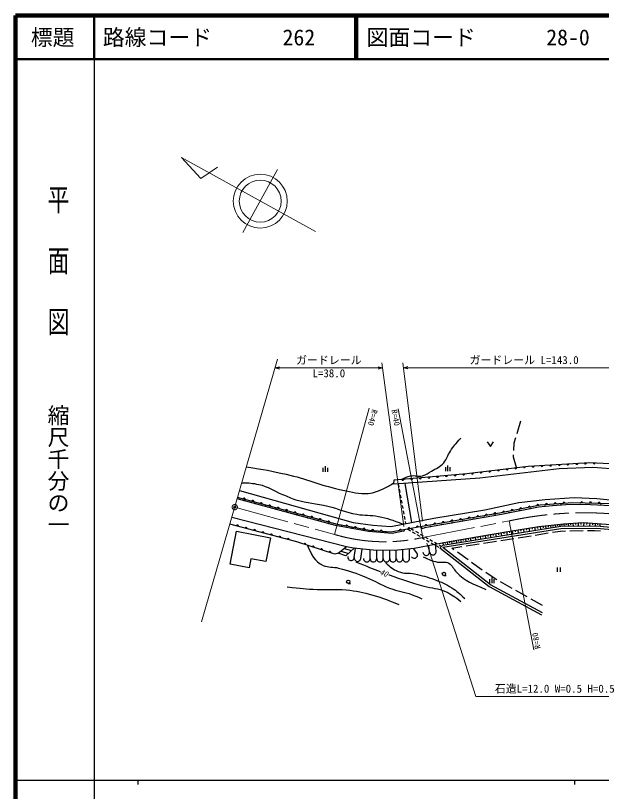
# Model space of a CAD drawing. Units: millimetres, scale not verified. Extents: x 39998 to 679975, y 19999 to 379986.
# Drawn here: x 39998 to 174171, y 202402 to 379986 of the extents above; entities that cross this region are included whole.
import ezdxf
from ezdxf.enums import TextEntityAlignment as Align

# ---------------------------------------------------------------- set-up
doc = ezdxf.new("R2010")
doc.units = ezdxf.units.MM
doc.header["$LTSCALE"] = 999.963
doc.header["$PDMODE"] = 32
doc.header["$PDSIZE"] = 500
doc.linetypes.add('CHAIN', pattern=[18.5, 12, -1.5, 3.5, -1.5])
for name, color, linetype, lineweight in [('M-BGD', 7, 'Continuous', 25), ('M-BMK', 2, 'CHAIN', 13), ('M-STR-HTXT', 7, 'Continuous', 13), ('M-TTL', 2, 'Continuous', 140), ('M-TTL-BAND', 7, 'Continuous', 25), ('M-TTL-LINE', 7, 'Continuous', 50)]:
    doc.layers.add(name, color=color, linetype=linetype, lineweight=lineweight)
doc.layers.add('M-OTRS', color=6, linetype='Continuous')
doc.layers.add('M-TTL-TXT', color=7, linetype='Continuous')
doc.styles.add('@ＭＳ ゴシック', font='')
doc.styles.add('ＭＳ ゴシック', font='')
doc.styles.get('@ＭＳ ゴシック').set_extended_font_data('@MS Gothic')
doc.styles.get('ＭＳ ゴシック').set_extended_font_data('MS Gothic')

msp = doc.modelspace()

# ---------------------------------------------------------------- linework, layer by layer
at = {"layer": 'M-BGD'}
for p, q in [((154825.8, 284329.1), (155729.2, 287189.8)), ((147971.2, 282389.4), (148721.2, 281389.5)), ((148721.2, 281389.5), (149471.2, 282389.4)), ((154148.3, 282183.7), (154524.7, 283375.6)), ((154078.4, 280435.1), (154148.3, 282183.7)), ((154016, 278874.4), (154038.4, 279435.9)), ((154704.8, 276535.9), (154016, 278874.4)), ((110473.9, 275586.2), (110473.9, 276461.2)), ((110973.9, 275586.2), (110973.9, 276836.2)), ((111473.9, 275586.2), (111473.9, 276461.2)), ((138492.9, 275735.3), (138492.9, 276610.2)), ((138992.9, 275735.3), (138992.9, 276985.2)), ((139492.9, 275735.3), (139492.9, 276610.2)), ((164509.7, 276260.7), (146336.4, 274075.7)), ((172191.7, 276531.3), (164509.7, 276260.7)), ((190678, 275270.4), (172191.7, 276531.3)), ((146336.4, 274075.7), (126593.7, 272710)), ((126593.7, 272710), (126692.8, 273691.2)), ((127643.5, 272782.6), (127779.8, 272045.1)), ((129135, 272885.8), (130664.3, 263978.3)), ((91308.3, 271278.2), (117281.6, 263939.4)), ((127870.8, 271553.5), (128007.1, 270816)), ((128098, 270324.4), (128234.4, 269586.9)), ((128325.3, 269095.2), (128461.6, 268357.8)), ((147438.6, 266823), (155246.6, 268554.3)), ((155246.6, 268554.3), (161241.4, 269208.8)), ((161241.4, 269208.8), (167881.7, 269649.9)), ((167881.7, 269649.9), (173119.9, 269417.4)), ((173119.9, 269417.4), (180822.8, 268639.6)), ((128552.5, 267866.1), (128688.9, 267128.7)), ((128779.8, 266637), (128916.1, 265899.5)), ((135764, 264963.4), (147438.6, 266823)), ((89532.2, 265144.7), (115762.4, 258487.6)), ((125938.2, 263065.3), (135764, 264963.4)), ((129007.1, 265407.9), (129143.4, 264670.4)), ((117281.6, 263939.4), (121815.2, 263333.4)), ((121815.2, 263333.4), (125938.2, 263065.3)), ((129234.3, 264178.8), (129319.4, 263718.5)), ((153195.6, 262014.3), (159829.9, 263054.5)), ((158843, 262899.7), (158967.5, 262105.4)), ((159478.5, 262999.4), (159540.7, 262602.2)), ((159829.9, 263054.5), (165486.5, 263649.2)), ((160115.9, 263084.5), (160198.1, 262302.4)), ((160741.6, 263150.3), (160782.7, 262759.3)), ((161367.3, 263216.1), (161442.4, 262501.6)), ((161938.9, 263276.2), (161976.5, 262919)), ((162510.6, 263336.3), (162579.2, 262683.6)), ((163032.8, 263391.2), (163067.1, 263064.9)), ((163555, 263446.1), (163617.7, 262849.8)), ((164052.2, 263498.4), (164083.5, 263200.3)), ((164549.4, 263550.7), (164606.5, 263008.1)), ((165046.7, 263603), (165075.2, 263331.7)), ((165486.5, 263649.2), (169950.1, 263975.8)), ((165544.1, 263653.4), (165588.3, 263049.2)), ((166042.7, 263689.9), (166064.8, 263387.8)), ((166541.4, 263726.4), (166590.3, 263057.3)), ((167076.7, 263765.6), (167101.2, 263431)), ((167612, 263804.7), (167666, 263065.9)), ((168203, 263848), (168230.1, 263478.6)), ((168794.1, 263891.2), (168853.8, 263075.5)), ((169446.7, 263939), (169476.6, 263531.1)), ((169950.1, 263975.8), (177360.1, 263460.8)), ((170099.4, 263965.4), (170038.2, 263085)), ((170803.8, 263916.5), (170773.2, 263476.2)), ((171508.1, 263867.5), (171454.5, 263096.3)), ((172125.1, 263824.6), (172098.3, 263439)), ((172742.1, 263781.8), (172695.1, 263106.3)), ((173282.4, 263744.2), (173259, 263406.5)), ((173822.8, 263706.6), (173776.5, 263040.5)), ((128941.6, 261982.6), (128449, 261891)), ((129756.3, 262436.5), (130405.1, 262060.3)), ((130511.3, 262576.7), (131160, 262200.4)), ((130837.6, 261809.4), (131486.4, 261433.2)), ((131592.5, 261949.6), (132241.3, 261573.4)), ((131918.9, 261182.4), (132567.7, 260806.2)), ((132673.8, 261322.6), (133322.6, 260946.3)), ((133141.8, 262621.1), (133632, 262724.9)), ((164866.7, 262543.5), (137875.6, 258222.3)), ((139272.5, 259611.5), (153195.6, 262014.3)), ((148115.8, 261137.7), (148179.8, 260766.8)), ((148709.1, 261240.1), (148839.6, 260483.9)), ((149314, 261344.5), (149379.3, 260966.4)), ((149918.9, 261448.9), (150052, 260678)), ((150535.6, 261555.3), (150602.1, 261169.9)), ((151152.3, 261661.7), (151287.9, 260875.9)), ((151780.9, 261770.2), (151848.7, 261377.3)), ((152409.6, 261878.7), (152547.8, 261077.6)), ((153050.4, 261989.3), (153119.6, 261588.7)), ((153692.6, 262092.3), (153819.7, 261281.2)), ((154341.4, 262194), (154405, 261788.5)), ((154990.2, 262295.7), (155116.7, 261488.9)), ((155635.7, 262396.9), (155698.9, 261993.5)), ((156281.1, 262498.1), (156407, 261695.4)), ((156923.3, 262598.8), (156986.2, 262197.4)), ((157565.4, 262699.4), (157690.6, 261900.9)), ((158204.2, 262799.6), (158266.8, 262400.3)), ((159019, 261090.2), (161982.2, 261558.4)), ((162969.9, 261714.4), (164782.9, 262000.8)), ((164782.9, 262000.8), (165947, 262025.3)), ((173025.3, 262608.9), (164866.7, 262543.5)), ((166946.8, 262046.2), (169946, 262109.2)), ((170945.7, 262130.2), (172542.2, 262163.7)), ((172542.2, 262163.7), (173938.7, 262027.9)), ((194168, 260622.2), (173025.3, 262608.9)), ((131268, 258087.9), (139272.5, 259611.5)), ((133000.2, 260555.4), (133649, 260179.1)), ((133755.1, 260695.5), (134403.9, 260319.3)), ((134081.5, 259928.3), (134730.3, 259552.1)), ((134836.4, 260068.5), (135485.2, 259692.3)), ((135162.8, 259301.3), (135811.6, 258925)), ((135917.7, 259441.4), (136566.5, 259065.2)), ((137838.8, 259338.6), (137952.6, 258741)), ((138330, 259432.1), (138386.8, 259133.3)), ((138821.1, 259525.6), (138940.4, 258899.1)), ((139322.5, 259620.1), (139376.7, 259305.9)), ((139825.2, 259706.9), (139937.1, 259058.7)), ((140343.8, 259796.4), (140399.7, 259472.3)), ((140862.3, 259885.9), (140976.4, 259225.1)), ((141391, 259977.1), (141448, 259646.7)), ((141919.6, 260068.3), (142035.9, 259394.7)), ((142458.5, 260161.3), (142516.7, 259824.5)), ((142997.4, 260254.3), (143116, 259567.6)), ((143546.8, 260349.1), (143606.1, 260005.8)), ((144096.2, 260444), (144217.1, 259743.9)), ((144656.3, 260540.6), (144716.7, 260190.6)), ((145216.4, 260637.3), (145339.5, 259923.6)), ((145787.3, 260735.8), (145848.9, 260379)), ((146358.3, 260834.4), (146483.9, 260106.8)), ((146940.3, 260934.8), (147003.1, 260571)), ((147166.5, 259217.7), (150129.6, 259685.9)), ((147522.4, 261035.3), (147650.4, 260293.5)), ((151117.3, 259841.9), (154080.5, 260310)), ((155068.2, 260466.1), (158031.3, 260934.2)), ((113915, 256909.7), (115797.5, 258480.7)), ((115231.5, 258008.3), (116917, 257522.4)), ((117588.8, 258147.7), (115671.1, 256362.7)), ((115762.4, 258487.6), (117362.7, 258170.6)), ((117362.7, 258170.6), (121902.5, 257712.2)), ((117574.4, 255962), (117862.4, 258019.7)), ((119059.9, 255754), (119355.9, 257868.9)), ((121194, 255752), (121195.9, 257683.5)), ((121902.5, 257712.2), (126788.8, 257607.4)), ((122694, 255750.5), (122695.8, 257595.2)), ((124193.9, 255749.1), (124195.7, 257563)), ((125693.9, 255747.6), (125695.6, 257530.8)), ((126788.8, 257607.4), (131268, 258087.9)), ((127193.8, 255746.2), (127195.6, 257551)), ((128693.8, 255744.7), (128695.7, 257712)), ((130193.7, 255743.3), (130195.8, 257872.9)), ((131883.9, 257024.6), (131152.6, 257989.3)), ((134794.5, 257281), (134675.2, 258635.1)), ((136288.6, 257412.7), (136156.1, 258917)), ((136244.1, 258674.2), (136892.9, 258298)), ((136999, 258814.4), (137459.1, 258547.6)), ((137151.4, 258153.5), (148485.5, 249301.7)), ((137459.1, 258547.6), (137208.3, 258115)), ((137459.1, 258547.6), (137820.8, 258719.9)), ((139866.4, 258064.4), (142227.9, 258437.5)), ((140363.1, 257712), (139866.4, 258064.4)), ((143215.6, 258593.6), (146178.8, 259061.7)), ((115671.1, 256362.7), (113915, 256909.7)), ((114533.7, 257426), (116228.2, 256881.2)), ((143625.4, 255397.6), (141178.7, 257133.4)), ((146887.6, 253083.2), (144440.9, 254819)), ((149339.5, 251343.7), (147703.2, 252504.6)), ((164031.1, 253634.5), (164031.1, 252634.5)), ((164781.1, 252634.5), (164781.1, 253634.5)), ((138098.7, 251812.4), (138598.7, 251812.4)), ((148627.4, 250100.9), (148627.4, 250975.9)), ((149127.4, 250100.9), (149127.4, 251350.8)), ((150204.6, 250855.1), (149339.5, 251343.7)), ((149627.4, 250100.9), (149627.4, 250975.9)), ((116190.3, 250024), (116690.3, 250024)), ((148485.5, 249301.7), (160430.9, 242833.8)), ((153687.3, 248887.9), (151075.3, 250363.3)), ((157169.9, 246920.7), (154558, 248396.1)), ((160652.6, 244953.4), (158040.6, 246428.8))]:
    msp.add_line(p, q, dxfattribs=at)
for points in [[(126692.8, 273691.2), (143360.7, 275147.1), (157411.9, 276867.3), (171484.1, 277704.1), (186716, 276937), (190652, 276649.7)], [(128449, 261891), (126247.2, 261444), (120792, 261920.5), (113265.2, 263238.3), (90748.9, 269346.4)], [(272935.9, 266069), (255533.6, 261391.9), (247498.9, 260350.5), (242172.4, 260443.7), (238988.3, 260468.8), (216459.8, 263410.7), (185700.2, 267035.4), (176185.5, 268218.5), (167616.4, 268490.9), (160147, 267911.2), (150849.5, 266108), (132673.3, 262978.1), (125951.6, 261730), (121029, 262153), (113752.2, 263480.6), (90853.4, 269707.3)], [(273058.7, 265629.8), (256555.2, 261272.5), (253821.3, 260711.9), (248569.4, 260070.9), (244204.3, 259926), (239284.5, 260088.2), (222679.5, 262183.2), (176392.6, 267777.4), (171646.8, 268005.6), (166967, 268059.9), (162924.8, 267798.7), (159710.8, 267454), (151260.7, 265797.3), (133632, 262724.9)], [(113915, 256909.7), (113084.1, 256734.8), (104380.3, 259499), (89079.8, 263582.1)], [(246442.2, 255176.6), (215755.9, 258574.3), (194220.7, 261119.5), (173046.7, 263109.1), (164824.9, 263043.1), (137820.8, 258719.9)], [(160668.9, 243273.5), (148760.3, 249721.5), (137875.6, 258222.3)]]:
    msp.add_lwpolyline(points, dxfattribs=at)
msp.add_lwpolyline([(90581.9, 261964.3), (98379.3, 260474.6), (97345.6, 254997), (93896.7, 255647.9), (93505.2, 253573.5), (89153.4, 254394.7)], close=True, dxfattribs=at)
for centre, radius in [((92377.2, 268987.6), 75), ((94789.9, 268333.1), 75), ((169307.8, 268112.7), 75), ((97202.6, 267678.6), 75), ((99615.3, 267024.1), 75), ((102028, 266369.6), 75), ((155470.4, 266704.1), 75), ((157923.6, 267185.1), 75), ((161309.2, 267705.9), 75), ((164940.8, 268009.1), 75), ((174023.5, 267971.4), 75), ((104440.7, 265715.1), 75), ((106853.4, 265060.6), 75), ((144895.4, 264769.1), 75), ((147358.2, 265198.3), 75), ((149821, 265627.6), 75), ((153017.1, 266223.2), 75), ((109266.1, 264406), 75), ((111678.8, 263751.5), 75), ((114580, 263089.3), 75), ((135044.3, 263052.2), 75), ((137507.1, 263481.4), 75), ((139969.9, 263910.7), 75), ((142432.6, 264339.9), 75), ((117042.4, 262658.2), 75), ((119504.9, 262227.1), 75), ((122281.3, 261870.7), 75), ((124771.8, 261653.2), 75), ((138098.7, 252187.4), 375), ((116190.2, 250399), 375)]:
    msp.add_circle(centre, radius, dxfattribs=at)
for centre, radius, start, end in [((160517.7, 277052), 250, 183.40343, 3.40343), ((162514.1, 277170.7), 250, 183.40343, 3.40343), ((164510.5, 277289.4), 250, 183.40343, 3.40343), ((166506.9, 277408.1), 250, 183.40343, 3.40343), ((168503.3, 277526.9), 250, 183.40343, 3.40343), ((170499.6, 277645.6), 250, 183.40343, 3.40343), ((172496.6, 277653.2), 250, 177.11696, 357.11696), ((144619.2, 275301.2), 250, 186.97928, 6.97928), ((146604.3, 275544.2), 250, 186.97928, 6.97928), ((148589.5, 275787.2), 250, 186.97928, 6.97928), ((150574.6, 276030.2), 250, 186.97928, 6.97928), ((152559.7, 276273.2), 250, 186.97928, 6.97928), ((154544.8, 276516.3), 250, 186.97928, 6.97928), ((156529.9, 276759.3), 250, 186.97928, 6.97928), ((158521.3, 276933.2), 250, 183.40343, 3.40343), ((128685.1, 273865.3), 250, 184.99196, 4.99196), ((130677.4, 274039.3), 250, 184.99196, 4.99196), ((132669.8, 274213.3), 250, 184.99196, 4.99196), ((134662.1, 274387.3), 250, 184.99196, 4.99196), ((136654.5, 274561.4), 250, 184.99196, 4.99196), ((138646.8, 274735.4), 250, 184.99196, 4.99196), ((140639.1, 274909.4), 250, 184.99196, 4.99196), ((142631.5, 275083.4), 250, 184.99196, 4.99196), ((92397, 269287.6), 250, 344.78793, 164.78793), ((94326.8, 268762.8), 250, 344.78793, 164.78793), ((96256.7, 268238), 250, 344.78793, 164.78793), ((161596.9, 268023.7), 250, 4.43797, 184.43797), ((163590.8, 268178.5), 250, 4.43797, 184.43797), ((165584.7, 268333.3), 250, 4.43797, 184.43797), ((169653.2, 268426.2), 250, 358.17918, 178.17918), ((171652.1, 268362.6), 250, 358.17918, 178.17918), ((173651, 268299.1), 250, 358.17918, 178.17918), ((98186.5, 267713.3), 250, 344.78793, 164.78793), ((100116.4, 267188.5), 250, 344.78793, 164.78793), ((102046.2, 266663.7), 250, 344.78793, 164.78793), ((103976.1, 266139), 250, 344.78793, 164.78793), ((151757.9, 266284.2), 250, 10.97596, 190.97596), ((153721.3, 266665), 250, 10.97596, 190.97596), ((155684.6, 267045.8), 250, 10.97596, 190.97596), ((157647.9, 267426.5), 250, 10.97596, 190.97596), ((159611.3, 267807.3), 250, 10.97596, 190.97596), ((105905.9, 265614.2), 250, 344.78793, 164.78793), ((107835.8, 265089.4), 250, 344.78793, 164.78793), ((109765.6, 264564.7), 250, 344.78793, 164.78793), ((141906.8, 264568.1), 250, 9.77037, 189.77037), ((143877.8, 264907.5), 250, 9.77037, 189.77037), ((145848.7, 265246.9), 250, 9.77037, 189.77037), ((147819.6, 265586.3), 250, 9.77037, 189.77037), ((149790.5, 265925.7), 250, 9.77037, 189.77037), ((90836.4, 263113.3), 250, 345.05826, 165.05826), ((92768.7, 262597.6), 250, 345.05826, 165.05826), ((111695.5, 264039.9), 250, 344.78793, 164.78793), ((115848.9, 263098.1), 250, 349.66007, 169.66007), ((117816.4, 262739.1), 250, 349.66007, 169.66007), ((132053.7, 262863.1), 250, 10.51892, 190.51892), ((133115.9, 262743.3), 125, 101.95601, 281.95601), ((134023.2, 263210.6), 250, 9.77037, 189.77037), ((135994.1, 263550), 250, 9.77037, 189.77037), ((137965, 263889.3), 250, 9.77037, 189.77037), ((139935.9, 264228.7), 250, 9.77037, 189.77037), ((94701, 262082), 250, 345.05826, 165.05826), ((96633.3, 261566.3), 250, 345.05826, 165.05826), ((98565.6, 261050.7), 250, 345.05826, 165.05826), ((119783.8, 262380.2), 250, 349.66007, 169.66007), ((121760.5, 262090.1), 250, 355.08909, 175.08909), ((123753.1, 261918.9), 250, 355.08909, 175.08909), ((128121.1, 262132.9), 250, 10.51892, 190.51892), ((128918.8, 262105.5), 125, 280.52804, 100.52804), ((130087.4, 262498), 250, 10.51892, 190.51892), ((100498, 260535), 250, 345.05826, 165.05826), ((102430.3, 260019.4), 250, 345.05826, 165.05826), ((106268.9, 258899.2), 250, 342.38099, 162.38099), ((108175, 258293.8), 250, 342.38099, 162.38099), ((110081.1, 257688.5), 250, 342.38099, 162.38099), ((111987.2, 257083.1), 250, 342.38099, 162.38099), ((116825, 256018), 751.5, 168.33618, 355.72662), ((118310.4, 255810), 751.5, 168.33618, 355.72662), ((120444, 255704.3), 751.5, 176.24937, 3.63981), ((121944, 255702.8), 751.5, 176.24937, 3.63981), ((123443.9, 255701.4), 751.5, 176.24937, 3.63981), ((124943.9, 255699.9), 751.5, 176.24937, 3.63981), ((126443.8, 255698.5), 751.5, 176.24937, 3.63981), ((127943.7, 255697), 751.5, 176.24937, 3.63981), ((129443.7, 255695.6), 751.5, 176.24937, 3.63981), ((131315.5, 256532.9), 751.5, 213.46874, 40.85918), ((134051.6, 257166.9), 751.5, 181.34039, 8.73083), ((135545.8, 257298.6), 751.5, 181.34039, 8.73083)]:
    msp.add_arc(centre, radius, start, end, dxfattribs=at)
for points, knots in [([(128470.4, 273846.5), (129277.1, 274275.5), (129616.4, 274418.5), (130406.4, 274610.4), (131474.4, 274869.7), (132168.3, 274336.6), (133219.6, 274656.7), (134062.9, 274913.5), (134470.6, 275236.1), (135224.2, 275693.4), (136373.3, 276390.7), (137197.7, 276609.2), (138063.8, 277637), (138832.6, 278549.2), (138917.7, 279295.2), (139571.1, 280293.3), (140385.7, 281537.5), (140770, 281945), (141937.4, 283276)], [0, 0, 0, 0, 1, 1, 1, 2, 2, 2, 3, 3, 3, 4, 4, 4, 5, 5, 5, 6, 6, 6, 6]), ([(92884.7, 276722.2), (97203.6, 276031.5), (98432.3, 275795.1), (101947.8, 275005.9), (106783.3, 273920.4), (109313.9, 272607.9), (114154, 271543), (116477.5, 271031.9), (117793, 270621.2), (120172, 270604.9), (121787.6, 270593.9), (122683.6, 271041.4), (124163.9, 271688.7), (125163.2, 272125.8), (125550.4, 272329), (126624, 273009.8)], [0, 0, 0, 0, 1, 1, 1, 2, 2, 2, 3, 3, 3, 4, 4, 4, 5, 5, 5, 5]), ([(91827.6, 273071.4), (93560.6, 273048.8), (94199.4, 272973.4), (95681.3, 272664.9), (97948, 272193), (99006, 271252), (101150.1, 270378), (102326.1, 269898.6), (102943.7, 269507.7), (104166.5, 269164.8), (106993, 268372), (108675.6, 268348.9), (111533.3, 267677.4), (114133, 267066.6), (115497.4, 266343), (118123, 265855.6), (120048.3, 265498.1), (121187.5, 265719.2), (123111, 265351.9), (125361.3, 264922.2), (126199.1, 264567.4), (128708.8, 263600.5)], [0, 0, 0, 0, 1, 1, 1, 2, 2, 2, 3, 3, 3, 4, 4, 4, 5, 5, 5, 6, 6, 6, 7, 7, 7, 7]), ([(106828, 258721.6), (107853.4, 256625), (108365.1, 255048), (110461.2, 254144), (111740.6, 253592.2), (112621.2, 253861.9), (113976.7, 253539.5), (116524.6, 252933.3), (117890.5, 252349.6), (120331.5, 251400.6), (122465.7, 250571), (123526.8, 249790.2), (125656.8, 248949.9), (127614.7, 248177.4), (128871.7, 248210.1), (130826.5, 247429.8), (131709.4, 247077.3), (132030.1, 246954.3), (133057.1, 246455.9)], [0, 0, 0, 0, 1, 1, 1, 2, 2, 2, 3, 3, 3, 4, 4, 4, 5, 5, 5, 6, 6, 6, 6]), ([(133362.8, 256073.4), (134812.5, 255433.2), (135316.3, 255169), (136655.4, 254909.1), (137639.1, 254718.2), (138345, 255160.9), (139207.8, 254651.4), (140133, 254105.1), (140239.9, 253324.9), (140992.6, 252558.2), (143110.3, 250401), (144551.2, 250052.8), (147666.9, 248640.4)], [0, 0, 0, 0, 1, 1, 1, 2, 2, 2, 3, 3, 3, 4, 4, 4, 4]), ([(124748.4, 254780.7), (125832.4, 253743.6), (126351.8, 253275.3), (127620.2, 252744), (128993, 252169), (129935.7, 252508.5), (131391, 252196.9), (133189, 251811.9), (134197.5, 251555.1), (135918.7, 250908), (137526.5, 250303.5), (138449.3, 249952), (139885.8, 249010.2), (141152.9, 248179.6), (141612.9, 247763.9), (142880.7, 246545.3)], [0, 0, 0, 0, 1, 1, 1, 2, 2, 2, 3, 3, 3, 4, 4, 4, 5, 5, 5, 5]), ([(125452.9, 251988.4), (125483.2, 251977.5), (125513.7, 251966.5), (125544.4, 251955.5), (128623.6, 250851.2), (130377.3, 250307.7), (133521, 249403.4), (135436.5, 248852.4), (136662.5, 248998), (138468.7, 248155.2), (139949, 247464.5), (140537.3, 247046.4), (141982.5, 245887.4)], [0, 0, 0, 0, 1, 1, 1, 2, 2, 2, 3, 3, 3, 4, 4, 4, 4]), ([(102230.3, 249236), (105480.7, 248868.2), (106392.8, 248762.1), (109072.5, 248628.3), (111665.1, 248498.9), (113135.8, 248809.3), (115717.5, 248539.5), (118139.2, 248286.5), (119489.1, 247993.4), (121834.5, 247339.6), (124213.4, 246676.6), (125067.4, 246310.3), (127769.4, 245160)], [0, 0, 0, 0, 1, 1, 1, 2, 2, 2, 3, 3, 3, 4, 4, 4, 4])]:
    msp.add_open_spline(points, degree=3, knots=knots, dxfattribs=at)
msp.add_open_spline([(117947, 254968.4), (120577.8, 253858.3), (121817.9, 253336.5), (123472.3, 252713.8)], degree=3, dxfattribs=at)
at = {"layer": 'M-BMK'}
for p, q in [((90786.7, 267320.1), (113070.1, 261216.6)), ((133271.9, 260526.5), (153018, 264311.2))]:
    msp.add_line(p, q, dxfattribs=at)
msp.add_circle((90208.1, 267478.6), 600, dxfattribs=at)
for centre, radius, start, end in [((170222.3, 186186.4), 79997, 82.86135, 102.42072), ((124486.9, 299551.1), 39998.5, 253.41542, 282.68676)]:
    msp.add_arc(centre, radius, start, end, dxfattribs=at)
at = {"layer": 'M-OTRS'}
msp.add_point((90208.1, 267478.6), dxfattribs=at)
at = {"layer": 'M-STR-HTXT'}
for p, q in [((108657.6, 330549.8), (78015, 347459.5)), ((78015, 347459.5), (82427.8, 342672.9)), ((82427.8, 342672.9), (86219.7, 345283.2)), ((92061.3, 330302.6), (100018.8, 344722.6)), ((82600.6, 241206.9), (100010.3, 301329.8)), ((128916.4, 263010.2), (123883, 300489.8)), ((133208.2, 264237.2), (128661, 300535.7)), ((99432.6, 299334.8), (100432.6, 299597.9)), ((99432.6, 299334.8), (124051.2, 299334.8)), ((99432.6, 299334.8), (100432.6, 299071.6)), ((124051.2, 299334.8), (123051.2, 299597.9)), ((124051.2, 299334.8), (123051.2, 299071.6)), ((128806.6, 299373.1), (129806.6, 299636.2)), ((128806.6, 299373.1), (184099.4, 299373.1)), ((128806.6, 299373.1), (129806.6, 299109.9)), ((113070.1, 261216.6), (120995, 290149.8)), ((133271.9, 260526.5), (127624.9, 289989.1)), ((153016, 264310.8), (158663, 234848.2)), ((134207.2, 259238.7), (145386.4, 224166.7)), ((145386.4, 224166.7), (181554.4, 224166.7))]:
    msp.add_line(p, q, dxfattribs=at)
for radius in [6176.2, 4803.7]:
    msp.add_circle((96040.1, 337512.6), radius, dxfattribs=at)
at = {"layer": 'M-TTL'}
for p, q in [((39998.5, 379985.9), (39998.5, 19999.3)), ((679974.8, 379985.9), (39998.5, 379985.9))]:
    msp.add_line(p, q, dxfattribs=at)
at = {"layer": 'M-TTL-BAND'}
for p, q in [((57997.8, 369986.3), (57997.8, 19999.3)), ((39998.5, 204992.4), (578978.5, 204992.4)), ((67997.5, 204992.4), (67997.5, 203992.4)), ((167993.8, 204992.4), (167993.8, 203992.4))]:
    msp.add_line(p, q, dxfattribs=at)
at = {"layer": 'M-TTL-LINE'}
for p, q in [((57997.8, 379985.9), (57997.8, 369986.3)), ((117745.6, 379985.9), (117745.6, 369986.3)), ((118245.6, 379985.9), (118245.6, 369986.3)), ((39998.5, 369986.3), (679974.8, 369986.3))]:
    msp.add_line(p, q, dxfattribs=at)

# ---------------------------------------------------------------- texts
at = {"layer": 'M-BGD', "style": 'ＭＳ ゴシック', "oblique": 15}
msp.add_text('40', height=1320, rotation=339.766, dxfattribs=at).set_placement((124316.1, 252400.8), align=Align.MIDDLE_CENTER)
at = {"layer": 'M-STR-HTXT', "style": 'ＭＳ ゴシック'}
for s, p in [('ガードレール', (111741.9, 299634.8)), ('ガードレール L=143.0', (156453, 299673.1)), ('石造L=12.0 W=0.5 H=0.5', (163470.4, 224466.7))]:
    msp.add_text(s, height=1833, dxfattribs=at).set_placement(p, align=Align.BOTTOM_CENTER)
msp.add_text('L=38.0', height=1833, dxfattribs=at).set_placement((111741.9, 299034.8), align=Align.TOP_CENTER)
msp.add_text('R=40', height=1320, rotation=254.682, dxfattribs=at).set_placement((121284.4, 290070.5), align=Align.BOTTOM_LEFT)
for s, rotation, p in [('R=40', 280.85, (127330.3, 289932.6)), ('R=80', 100.85, (158957.6, 234904.6))]:
    msp.add_text(s, height=1320, rotation=rotation, dxfattribs=at).set_placement(p, align=Align.TOP_LEFT)
at = {"layer": 'M-TTL-BAND', "style": '@ＭＳ ゴシック', "width": 1.4}
msp.add_text('平  面  図', height=3666, rotation=270, dxfattribs=at).set_placement((49775.2, 306463.4), align=Align.MIDDLE_RIGHT)
at = {"layer": 'M-TTL-BAND', "style": '@ＭＳ ゴシック'}
msp.add_text('縮尺千分の一', height=3666, rotation=270, dxfattribs=at).set_placement((49775.2, 261020.8), align=Align.MIDDLE_RIGHT)
at = {"layer": 'M-TTL-TXT', "style": 'ＭＳ ゴシック'}
msp.add_text('標題', height=3666, dxfattribs=at).set_placement((48498.2, 374986.1), align=Align.MIDDLE_CENTER)
for s, p in [('路線コード', (59997.8, 374986.1)), ('262', (101138.2, 374986.1)), ('図面コード', (120375.1, 374986.1)), ('28-0', (161515, 374986.1))]:
    msp.add_text(s, height=3666, dxfattribs=at).set_placement(p, align=Align.MIDDLE_LEFT)

doc.saveas('drawing.dxf')
